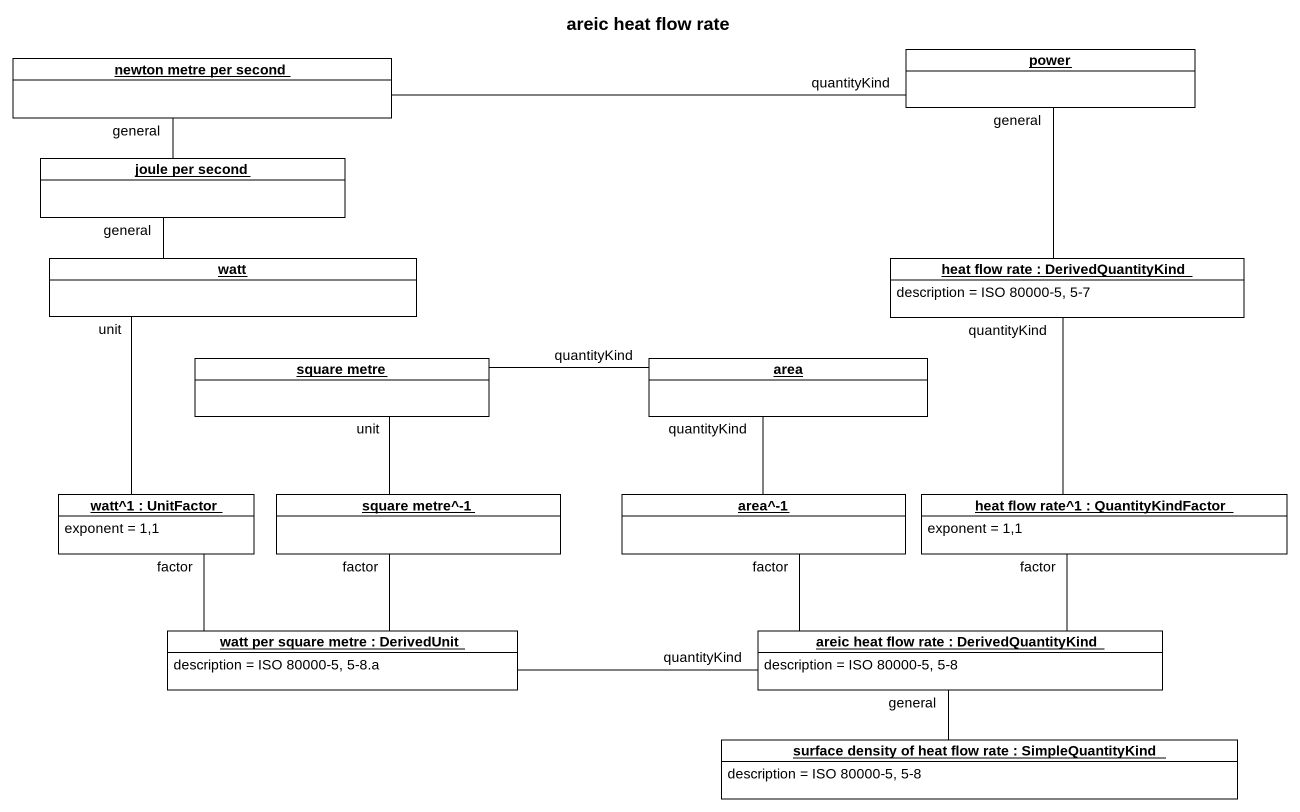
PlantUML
@startuml
title areic heat flow rate
hide circle
hide empty members
object "newton metre per second" as newton_metre_per_second #FFFFFF
object power #FFFFFF
object "joule per second" as joule_per_second #FFFFFF
object watt #FFFFFF
object "heat flow rate : DerivedQuantityKind" as heat_flow_rate #FFFFFF {
  description = ISO 80000-5, 5-7
}
object "square metre" as square_metre #FFFFFF
object area #FFFFFF
object "watt^1 : UnitFactor" as watt_1 #FFFFFF {
  exponent = 1,1
}
object "square metre^-1" as square_metre_1 #FFFFFF
object "area^-1" as area_1 #FFFFFF
object "heat flow rate^1 : QuantityKindFactor" as heat_flow_rate_1 #FFFFFF {
  exponent = 1,1
}
object "watt per square metre : DerivedUnit" as watt_per_square_metre #FFFFFF {
  description = ISO 80000-5, 5-8.a
}
object "areic heat flow rate : DerivedQuantityKind" as areic_heat_flow_rate #FFFFFF {
  description = ISO 80000-5, 5-8
}
object "surface density of heat flow rate : SimpleQuantityKind" as surface_density_of_heat #FFFFFF {
  description = ISO 80000-5, 5-8
}
newton_metre_per_second -right- power : quantityKind
newton_metre_per_second -- joule_per_second : general
joule_per_second -- watt : general
watt -- watt_1 : unit
heat_flow_rate -up- power : general
heat_flow_rate -- heat_flow_rate_1 : quantityKind
square_metre -right- area : quantityKind
square_metre -- square_metre_1 : unit
area -- area_1 : quantityKind
watt_1 -- watt_per_square_metre : factor
square_metre_1 -- watt_per_square_metre : factor
area_1 -- areic_heat_flow_rate : factor
heat_flow_rate_1 -- areic_heat_flow_rate : factor
watt_per_square_metre -right- areic_heat_flow_rate : quantityKind
surface_density_of_heat -up- areic_heat_flow_rate : general
@enduml
